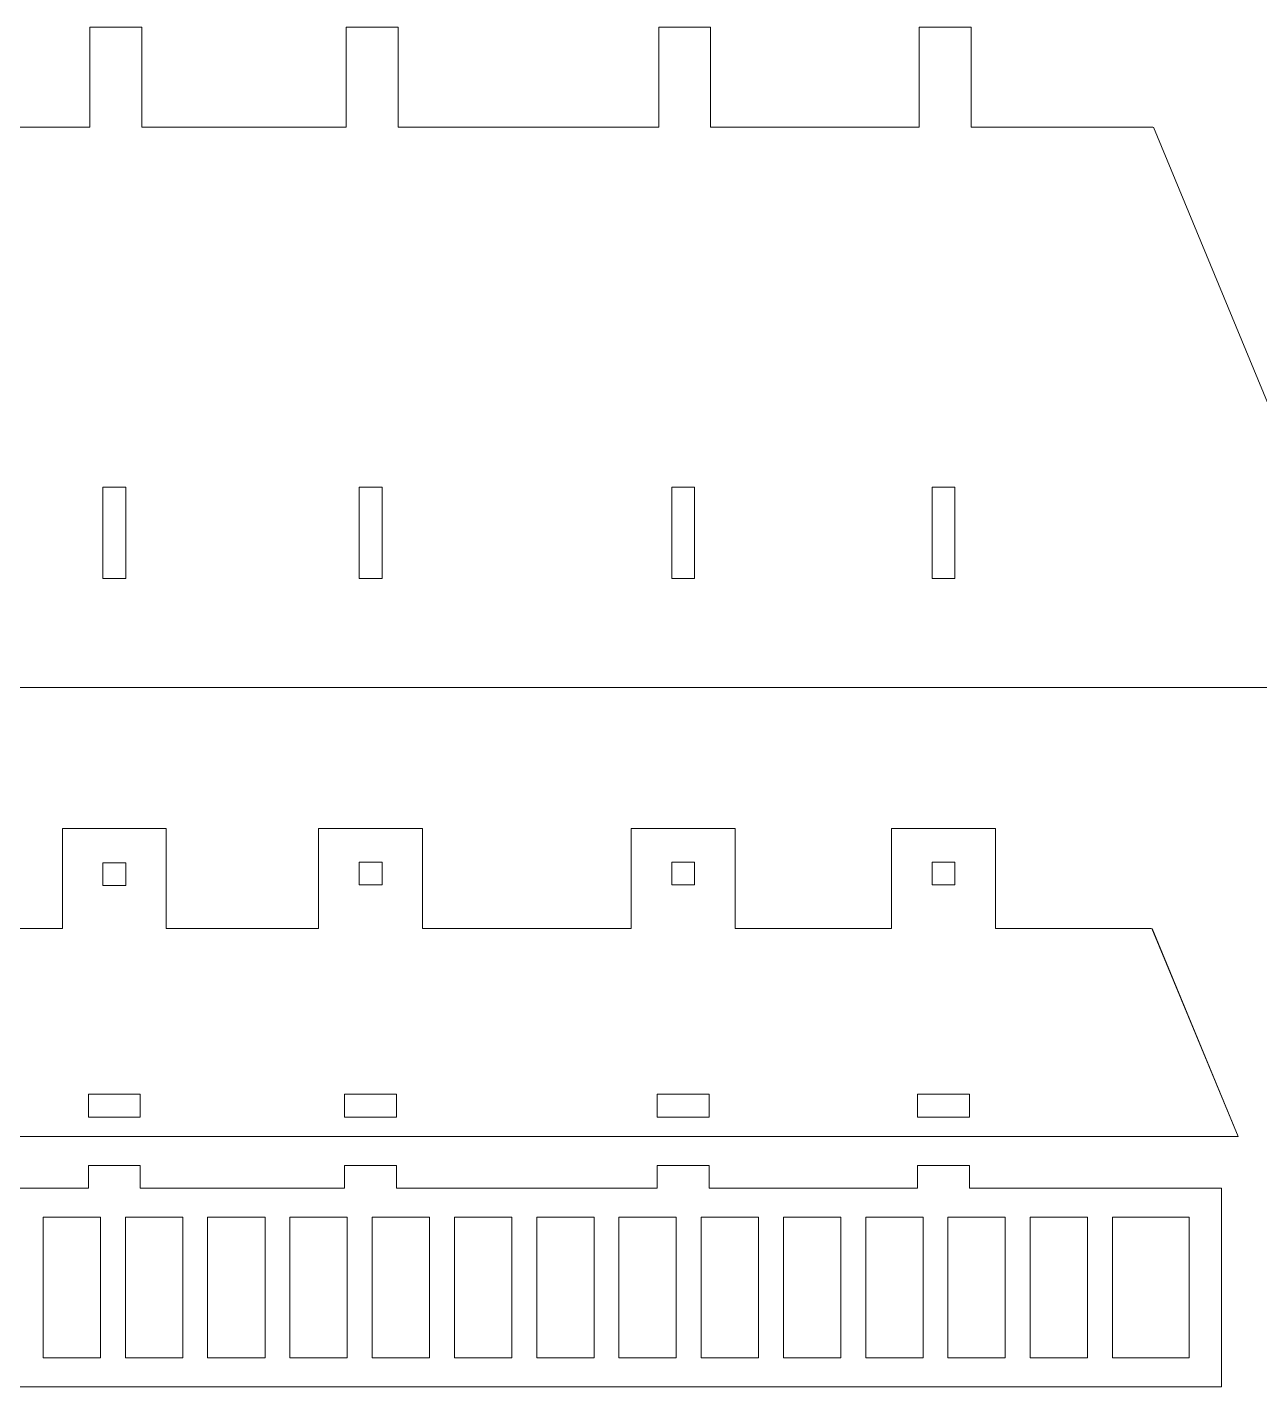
# Model space of a CAD drawing. Header units: inches. Extents: x -60.4 to -14.9, y -20.3 to 14.1.
# Drawn here: x -27.3 to -21.37, y -18.45 to -11.91 of the extents above; entities that cross this region are included whole.
import ezdxf

# ---------------------------------------------------------------- set-up
doc = ezdxf.new("R2010")
doc.units = ezdxf.units.IN
doc.header["$MEASUREMENT"] = 0
doc.layers.add('Master Desktop', color=7, linetype='Continuous', plot=False)

msp = doc.modelspace()

# ---------------------------------------------------------------- linework, layer by layer
at = {"layer": 'Master Desktop', "color": 5, "lineweight": 9}
for points in [[(-26.9333, -16.0407), (-26.8233, -16.0407), (-26.8233, -15.9307), (-26.9333, -15.9307), (-26.9333, -16.0407)], [(-25.7, -16.0376), (-25.59, -16.0376), (-25.59, -15.9276), (-25.7, -15.9276), (-25.7, -16.0376)], [(-24.1958, -16.0376), (-24.0858, -16.0376), (-24.0858, -15.9276), (-24.1958, -15.9276), (-24.1958, -16.0376)], [(-22.9427, -16.0376), (-22.8327, -16.0376), (-22.8327, -15.9276), (-22.9427, -15.9276), (-22.9427, -16.0376)], [(-27.0033, -17.1546), (-26.7533, -17.1546), (-26.7533, -17.0446), (-27.0033, -17.0446), (-27.0033, -17.1546)], [(-25.77, -17.1546), (-25.52, -17.1546), (-25.52, -17.0446), (-25.77, -17.0446), (-25.77, -17.1546)], [(-24.2658, -17.1546), (-24.0158, -17.1546), (-24.0158, -17.0446), (-24.2658, -17.0446), (-24.2658, -17.1546)], [(-23.0127, -17.1546), (-22.7627, -17.1546), (-22.7627, -17.0446), (-23.0127, -17.0446), (-23.0127, -17.1546)]]:
    msp.add_lwpolyline(points, close=True, dxfattribs=at)
at = {"layer": 'Master Desktop', "lineweight": 9}
for points, knots in [([(-26.9959, -12.3919), (-26.9959, -12.3919), (-26.9959, -11.911), (-26.9959, -11.911), (-26.9959, -11.911), (-26.9959, -11.911), (-26.7459, -11.911), (-26.7459, -11.911), (-26.7459, -11.911), (-26.7459, -11.911), (-26.7459, -12.3919), (-26.7459, -12.3919)], [0, 0, 0, 0, 0.25, 0.25, 0.25, 0.25, 0.5, 0.5, 0.5, 0.5, 1, 1, 1, 1]), ([(-25.7625, -12.3919), (-25.7625, -12.3919), (-25.7625, -11.911), (-25.7625, -11.911), (-25.7625, -11.911), (-25.7625, -11.911), (-25.5125, -11.911), (-25.5125, -11.911), (-25.5125, -11.911), (-25.5125, -11.911), (-25.5125, -12.3919), (-25.5125, -12.3919)], [0, 0, 0, 0, 0.25, 0.25, 0.25, 0.25, 0.5, 0.5, 0.5, 0.5, 1, 1, 1, 1]), ([(-24.2584, -12.3919), (-24.2584, -12.3919), (-24.2584, -11.911), (-24.2584, -11.911), (-24.2584, -11.911), (-24.2584, -11.911), (-24.0084, -11.911), (-24.0084, -11.911), (-24.0084, -11.911), (-24.0084, -11.911), (-24.0084, -12.3918), (-24.0084, -12.3918)], [0, 0, 0, 0, 0.25, 0.25, 0.25, 0.25, 0.5, 0.5, 0.5, 0.5, 1, 1, 1, 1]), ([(-23.0052, -12.3918), (-23.0052, -12.3918), (-23.0052, -11.911), (-23.0052, -11.911), (-23.0052, -11.911), (-23.0052, -11.911), (-22.7552, -11.911), (-22.7552, -11.911), (-22.7552, -11.911), (-22.7552, -11.911), (-22.7552, -12.3917), (-22.7552, -12.3917)], [0, 0, 0, 0, 0.25, 0.25, 0.25, 0.25, 0.5, 0.5, 0.5, 0.5, 1, 1, 1, 1]), ([(-26.9959, -12.3919), (-26.9959, -12.3919), (-27.8839, -12.3919), (-27.8839, -12.3919), (-27.8839, -12.3919), (-27.8839, -12.3919), (-29.0002, -15.0874), (-29.0002, -15.0874)], [0, 0, 0, 0, 0.333333, 0.333333, 0.333333, 0.333333, 1, 1, 1, 1]), ([(-27.1283, -16.2476), (-27.1283, -16.2476), (-27.1283, -15.7668), (-27.1283, -15.7668), (-27.1283, -15.7668), (-27.1283, -15.7668), (-26.6283, -15.7668), (-26.6283, -15.7668), (-26.6283, -15.7668), (-26.6283, -15.7668), (-26.6283, -16.2476), (-26.6283, -16.2476)], [0, 0, 0, 0, 0.25, 0.25, 0.25, 0.25, 0.5, 0.5, 0.5, 0.5, 1, 1, 1, 1]), ([(-27.1283, -16.2476), (-27.1283, -16.2476), (-27.1283, -15.7668), (-27.1283, -15.7668), (-27.1283, -15.7668), (-27.1283, -15.7668), (-26.6283, -15.7668), (-26.6283, -15.7668), (-26.6283, -15.7668), (-26.6283, -15.7668), (-26.6283, -16.2476), (-26.6283, -16.2476)], [0, 0, 0, 0, 0.25, 0.25, 0.25, 0.25, 0.5, 0.5, 0.5, 0.5, 1, 1, 1, 1]), ([(-25.895, -16.2476), (-25.895, -16.2476), (-25.895, -15.7668), (-25.895, -15.7668), (-25.895, -15.7668), (-25.895, -15.7668), (-25.395, -15.7668), (-25.395, -15.7668), (-25.395, -15.7668), (-25.395, -15.7668), (-25.395, -16.2476), (-25.395, -16.2476)], [0, 0, 0, 0, 0.25, 0.25, 0.25, 0.25, 0.5, 0.5, 0.5, 0.5, 1, 1, 1, 1]), ([(-25.895, -16.2476), (-25.895, -16.2476), (-25.895, -15.7668), (-25.895, -15.7668), (-25.895, -15.7668), (-25.895, -15.7668), (-25.395, -15.7668), (-25.395, -15.7668), (-25.395, -15.7668), (-25.395, -15.7668), (-25.395, -16.2476), (-25.395, -16.2476)], [0, 0, 0, 0, 0.25, 0.25, 0.25, 0.25, 0.5, 0.5, 0.5, 0.5, 1, 1, 1, 1]), ([(-24.3908, -16.2476), (-24.3908, -16.2476), (-24.3908, -15.7668), (-24.3908, -15.7668), (-24.3908, -15.7668), (-24.3908, -15.7668), (-23.8908, -15.7668), (-23.8908, -15.7668), (-23.8908, -15.7668), (-23.8908, -15.7668), (-23.8908, -16.2476), (-23.8908, -16.2476)], [0, 0, 0, 0, 0.25, 0.25, 0.25, 0.25, 0.5, 0.5, 0.5, 0.5, 1, 1, 1, 1]), ([(-24.3908, -16.2476), (-24.3908, -16.2476), (-24.3908, -15.7668), (-24.3908, -15.7668), (-24.3908, -15.7668), (-24.3908, -15.7668), (-23.8908, -15.7668), (-23.8908, -15.7668), (-23.8908, -15.7668), (-23.8908, -15.7668), (-23.8908, -16.2476), (-23.8908, -16.2476)], [0, 0, 0, 0, 0.25, 0.25, 0.25, 0.25, 0.5, 0.5, 0.5, 0.5, 1, 1, 1, 1]), ([(-23.1377, -16.2476), (-23.1377, -16.2476), (-23.1377, -15.7668), (-23.1377, -15.7668), (-23.1377, -15.7668), (-23.1377, -15.7668), (-22.6377, -15.7668), (-22.6377, -15.7668), (-22.6377, -15.7668), (-22.6377, -15.7668), (-22.6377, -16.2476), (-22.6377, -16.2476)], [0, 0, 0, 0, 0.25, 0.25, 0.25, 0.25, 0.5, 0.5, 0.5, 0.5, 1, 1, 1, 1]), ([(-23.1377, -16.2476), (-23.1377, -16.2476), (-23.1377, -15.7668), (-23.1377, -15.7668), (-23.1377, -15.7668), (-23.1377, -15.7668), (-22.6377, -15.7668), (-22.6377, -15.7668), (-22.6377, -15.7668), (-22.6377, -15.7668), (-22.6377, -16.2476), (-22.6377, -16.2476)], [0, 0, 0, 0, 0.25, 0.25, 0.25, 0.25, 0.5, 0.5, 0.5, 0.5, 1, 1, 1, 1]), ([(-27.1283, -16.2476), (-27.1283, -16.2476), (-27.8913, -16.2476), (-27.8913, -16.2476), (-27.8913, -16.2476), (-27.8913, -16.2476), (-28.3056, -17.2477), (-28.3056, -17.2477)], [0, 0, 0, 0, 0.333333, 0.333333, 0.333333, 0.333333, 1, 1, 1, 1]), ([(-27.0033, -17.4971), (-27.0033, -17.4971), (-27.0033, -17.3871), (-27.0033, -17.3871), (-27.0033, -17.3871), (-27.0033, -17.3871), (-26.7533, -17.3871), (-26.7533, -17.3871), (-26.7533, -17.3871), (-26.7533, -17.3871), (-26.7533, -17.4971), (-26.7533, -17.4971)], [0, 0, 0, 0, 0.25, 0.25, 0.25, 0.25, 0.5, 0.5, 0.5, 0.5, 1, 1, 1, 1]), ([(-25.77, -17.4971), (-25.77, -17.4971), (-25.77, -17.3871), (-25.77, -17.3871), (-25.77, -17.3871), (-25.77, -17.3871), (-25.52, -17.3871), (-25.52, -17.3871), (-25.52, -17.3871), (-25.52, -17.3871), (-25.52, -17.4971), (-25.52, -17.4971)], [0, 0, 0, 0, 0.25, 0.25, 0.25, 0.25, 0.5, 0.5, 0.5, 0.5, 1, 1, 1, 1]), ([(-24.2658, -17.4971), (-24.2658, -17.4971), (-24.2658, -17.3871), (-24.2658, -17.3871), (-24.2658, -17.3871), (-24.2658, -17.3871), (-24.0158, -17.3871), (-24.0158, -17.3871), (-24.0158, -17.3871), (-24.0158, -17.3871), (-24.0158, -17.4971), (-24.0158, -17.4971)], [0, 0, 0, 0, 0.25, 0.25, 0.25, 0.25, 0.5, 0.5, 0.5, 0.5, 1, 1, 1, 1]), ([(-23.0127, -17.4971), (-23.0127, -17.4971), (-23.0127, -17.3871), (-23.0127, -17.3871), (-23.0127, -17.3871), (-23.0127, -17.3871), (-22.7627, -17.3871), (-22.7627, -17.3871), (-22.7627, -17.3871), (-22.7627, -17.3871), (-22.7627, -17.4971), (-22.7627, -17.4971)], [0, 0, 0, 0, 0.25, 0.25, 0.25, 0.25, 0.5, 0.5, 0.5, 0.5, 1, 1, 1, 1]), ([(-22.7627, -17.4971), (-22.7627, -17.4971), (-21.5507, -17.4971), (-21.5507, -17.4971), (-21.5507, -17.4971), (-21.5507, -17.4971), (-21.5507, -18.4521), (-21.5507, -18.4521), (-21.5507, -18.4521), (-21.5507, -18.4521), (-28.2252, -18.4521), (-28.2252, -18.4521), (-28.2252, -18.4521), (-28.2252, -18.4521), (-28.2252, -17.4971), (-28.2252, -17.4971), (-28.2252, -17.4971), (-28.2252, -17.4971), (-27.0033, -17.4971), (-27.0033, -17.4971)], [0, 0, 0, 0, 0.166667, 0.166667, 0.166667, 0.166667, 0.333333, 0.333333, 0.333333, 0.333333, 0.5, 0.5, 0.5, 0.5, 0.666667, 0.666667, 0.666667, 0.666667, 1, 1, 1, 1])]:
    msp.add_open_spline(points, degree=3, knots=knots, dxfattribs=at)
for points in [[(-26.9959, -12.3919), (-26.9959, -12.3919), (-26.9959, -12.1819), (-26.9959, -12.1819)], [(-25.7625, -12.3919), (-25.7625, -12.3919), (-26.7459, -12.3919), (-26.7459, -12.3919)], [(-24.2584, -12.3919), (-24.2584, -12.3919), (-25.5125, -12.3919), (-25.5125, -12.3919)], [(-24.8804, -12.3919), (-24.8804, -12.3919), (-24.2584, -12.3919), (-24.2584, -12.3919)], [(-24.0084, -12.3919), (-24.0084, -12.3919), (-23.0052, -12.3918), (-23.0052, -12.3918)], [(-22.7552, -12.3917), (-22.7552, -12.3917), (-21.8804, -12.3917), (-21.8804, -12.3917)], [(-21.877, -12.392), (-21.877, -12.392), (-20.7608, -15.0874), (-20.7608, -15.0874)], [(-21.877, -12.392), (-21.877, -12.392), (-20.7609, -15.0874), (-20.7609, -15.0874)], [(-29.0002, -15.0874), (-29.0002, -15.0874), (-20.7608, -15.0874), (-20.7608, -15.0874)], [(-27.0033, -15.7668), (-27.0033, -15.7668), (-26.7533, -15.7668), (-26.7533, -15.7668)], [(-25.77, -15.7668), (-25.77, -15.7668), (-25.52, -15.7668), (-25.52, -15.7668)], [(-24.2658, -15.7668), (-24.2658, -15.7668), (-24.0158, -15.7668), (-24.0158, -15.7668)], [(-23.0127, -15.7668), (-23.0127, -15.7668), (-22.7627, -15.7668), (-22.7627, -15.7668)], [(-27.1283, -16.2476), (-27.1283, -16.2476), (-27.1283, -16.0376), (-27.1283, -16.0376)], [(-25.895, -16.2476), (-25.895, -16.2476), (-26.6283, -16.2476), (-26.6283, -16.2476)], [(-24.3908, -16.2477), (-24.3908, -16.2477), (-25.395, -16.2476), (-25.395, -16.2476)], [(-24.8879, -16.2477), (-24.8879, -16.2477), (-24.3908, -16.2476), (-24.3908, -16.2476)], [(-23.8908, -16.2476), (-23.8908, -16.2476), (-23.1377, -16.2475), (-23.1377, -16.2475)], [(-22.6377, -16.2475), (-22.6377, -16.2475), (-21.8879, -16.2474), (-21.8879, -16.2474)], [(-21.8845, -16.2477), (-21.8845, -16.2477), (-21.4703, -17.2477), (-21.4703, -17.2477)], [(-21.8844, -16.2477), (-21.8844, -16.2477), (-21.4703, -17.2477), (-21.4703, -17.2477)], [(-21.4703, -17.2477), (-21.4703, -17.2477), (-28.3056, -17.2477), (-28.3056, -17.2477)], [(-26.7533, -17.4971), (-26.7533, -17.4971), (-25.77, -17.4971), (-25.77, -17.4971)], [(-25.52, -17.4971), (-25.52, -17.4971), (-24.2658, -17.4971), (-24.2658, -17.4971)], [(-24.0158, -17.4971), (-24.0158, -17.4971), (-23.0127, -17.4971), (-23.0127, -17.4971)]]:
    msp.add_open_spline(points, degree=3, dxfattribs=at)
at = {"layer": 'Master Desktop', "color": 5, "lineweight": 9}
for points, knots in [([(-26.8233, -14.1234), (-26.8233, -14.1234), (-26.9333, -14.1234), (-26.9333, -14.1234), (-26.9333, -14.1234), (-26.9333, -14.1234), (-26.9333, -14.5634), (-26.9333, -14.5634), (-26.9333, -14.5634), (-26.9333, -14.5634), (-26.8233, -14.5634), (-26.8233, -14.5634), (-26.8233, -14.5634), (-26.8233, -14.5634), (-26.8233, -14.1234), (-26.8233, -14.1234)], [0, 0, 0, 0, 0.2, 0.2, 0.2, 0.2, 0.4, 0.4, 0.4, 0.4, 0.6, 0.6, 0.6, 0.6, 1, 1, 1, 1]), ([(-25.59, -14.1234), (-25.59, -14.1234), (-25.7, -14.1234), (-25.7, -14.1234), (-25.7, -14.1234), (-25.7, -14.1234), (-25.7, -14.5634), (-25.7, -14.5634), (-25.7, -14.5634), (-25.7, -14.5634), (-25.59, -14.5634), (-25.59, -14.5634), (-25.59, -14.5634), (-25.59, -14.5634), (-25.59, -14.1234), (-25.59, -14.1234)], [0, 0, 0, 0, 0.2, 0.2, 0.2, 0.2, 0.4, 0.4, 0.4, 0.4, 0.6, 0.6, 0.6, 0.6, 1, 1, 1, 1]), ([(-24.0858, -14.1234), (-24.0858, -14.1234), (-24.1958, -14.1234), (-24.1958, -14.1234), (-24.1958, -14.1234), (-24.1958, -14.1234), (-24.1958, -14.5634), (-24.1958, -14.5634), (-24.1958, -14.5634), (-24.1958, -14.5634), (-24.0858, -14.5634), (-24.0858, -14.5634), (-24.0858, -14.5634), (-24.0858, -14.5634), (-24.0858, -14.1234), (-24.0858, -14.1234)], [0, 0, 0, 0, 0.2, 0.2, 0.2, 0.2, 0.4, 0.4, 0.4, 0.4, 0.6, 0.6, 0.6, 0.6, 1, 1, 1, 1]), ([(-22.8327, -14.1234), (-22.8327, -14.1234), (-22.9427, -14.1234), (-22.9427, -14.1234), (-22.9427, -14.1234), (-22.9427, -14.1234), (-22.9427, -14.5634), (-22.9427, -14.5634), (-22.9427, -14.5634), (-22.9427, -14.5634), (-22.8327, -14.5634), (-22.8327, -14.5634), (-22.8327, -14.5634), (-22.8327, -14.5634), (-22.8327, -14.1234), (-22.8327, -14.1234)], [0, 0, 0, 0, 0.2, 0.2, 0.2, 0.2, 0.4, 0.4, 0.4, 0.4, 0.6, 0.6, 0.6, 0.6, 1, 1, 1, 1]), ([(-22.0748, -17.636), (-22.0748, -17.636), (-21.7056, -17.636), (-21.7056, -17.636), (-21.7056, -17.636), (-21.7056, -17.636), (-21.7056, -18.3131), (-21.7056, -18.3131), (-21.7056, -18.3131), (-21.7056, -18.3131), (-22.0748, -18.3131), (-22.0748, -18.3131)], [0, 0, 0, 0, 0.25, 0.25, 0.25, 0.25, 0.5, 0.5, 0.5, 0.5, 1, 1, 1, 1])]:
    msp.add_open_spline(points, degree=3, knots=knots, dxfattribs=at)
for points in [[(-27.2207, -17.636), (-27.2207, -17.636), (-26.9447, -17.636), (-26.9447, -17.636)], [(-27.2207, -17.636), (-27.2207, -17.636), (-27.2207, -18.3131), (-27.2207, -18.3131)], [(-26.9447, -18.3131), (-26.9447, -18.3131), (-26.9447, -17.636), (-26.9447, -17.636)], [(-26.8249, -17.636), (-26.8249, -17.636), (-26.5489, -17.636), (-26.5489, -17.636)], [(-26.8249, -17.636), (-26.8249, -17.636), (-26.8249, -18.3131), (-26.8249, -18.3131)], [(-26.5489, -18.3131), (-26.5489, -18.3131), (-26.5489, -17.636), (-26.5489, -17.636)], [(-26.4291, -17.636), (-26.4291, -17.636), (-26.153, -17.636), (-26.153, -17.636)], [(-26.4291, -17.636), (-26.4291, -17.636), (-26.4291, -18.3131), (-26.4291, -18.3131)], [(-26.153, -18.3131), (-26.153, -18.3131), (-26.153, -17.636), (-26.153, -17.636)], [(-26.0332, -17.636), (-26.0332, -17.636), (-25.7572, -17.636), (-25.7572, -17.636)], [(-26.0332, -17.636), (-26.0332, -17.636), (-26.0332, -18.3131), (-26.0332, -18.3131)], [(-25.7572, -18.3131), (-25.7572, -18.3131), (-25.7572, -17.636), (-25.7572, -17.636)], [(-25.6374, -17.636), (-25.6374, -17.636), (-25.3613, -17.636), (-25.3613, -17.636)], [(-25.6374, -17.636), (-25.6374, -17.636), (-25.6374, -18.3131), (-25.6374, -18.3131)], [(-25.3613, -18.3131), (-25.3613, -18.3131), (-25.3613, -17.636), (-25.3613, -17.636)], [(-25.2415, -17.636), (-25.2415, -17.636), (-24.9655, -17.636), (-24.9655, -17.636)], [(-25.2415, -17.636), (-25.2415, -17.636), (-25.2415, -18.3131), (-25.2415, -18.3131)], [(-24.9655, -18.3131), (-24.9655, -18.3131), (-24.9655, -17.636), (-24.9655, -17.636)], [(-24.8457, -17.636), (-24.8457, -17.636), (-24.5696, -17.636), (-24.5696, -17.636)], [(-24.8457, -17.636), (-24.8457, -17.636), (-24.8457, -18.3131), (-24.8457, -18.3131)], [(-24.5696, -18.3131), (-24.5696, -18.3131), (-24.5696, -17.636), (-24.5696, -17.636)], [(-24.4498, -17.636), (-24.4498, -17.636), (-24.1738, -17.636), (-24.1738, -17.636)], [(-24.4498, -17.636), (-24.4498, -17.636), (-24.4498, -18.3131), (-24.4498, -18.3131)], [(-24.1738, -18.3131), (-24.1738, -18.3131), (-24.1738, -17.636), (-24.1738, -17.636)], [(-24.054, -17.636), (-24.054, -17.636), (-23.778, -17.636), (-23.778, -17.636)], [(-24.054, -17.636), (-24.054, -17.636), (-24.054, -18.3131), (-24.054, -18.3131)], [(-23.778, -18.3131), (-23.778, -18.3131), (-23.778, -17.636), (-23.778, -17.636)], [(-23.6582, -17.636), (-23.6582, -17.636), (-23.3821, -17.636), (-23.3821, -17.636)], [(-23.6582, -17.636), (-23.6582, -17.636), (-23.6582, -18.3131), (-23.6582, -18.3131)], [(-23.3821, -18.3131), (-23.3821, -18.3131), (-23.3821, -17.636), (-23.3821, -17.636)], [(-23.2623, -17.636), (-23.2623, -17.636), (-22.9863, -17.636), (-22.9863, -17.636)], [(-23.2623, -17.636), (-23.2623, -17.636), (-23.2623, -18.3131), (-23.2623, -18.3131)], [(-22.9863, -18.3131), (-22.9863, -18.3131), (-22.9863, -17.636), (-22.9863, -17.636)], [(-22.8665, -17.636), (-22.8665, -17.636), (-22.5904, -17.636), (-22.5904, -17.636)], [(-22.8665, -17.636), (-22.8665, -17.636), (-22.8665, -18.3131), (-22.8665, -18.3131)], [(-22.5904, -18.3131), (-22.5904, -18.3131), (-22.5904, -17.636), (-22.5904, -17.636)], [(-22.4706, -17.636), (-22.4706, -17.636), (-22.1946, -17.636), (-22.1946, -17.636)], [(-22.4706, -17.636), (-22.4706, -17.636), (-22.4706, -18.3131), (-22.4706, -18.3131)], [(-22.1946, -18.3131), (-22.1946, -18.3131), (-22.1946, -17.636), (-22.1946, -17.636)], [(-22.0748, -17.636), (-22.0748, -17.636), (-22.0748, -18.3131), (-22.0748, -18.3131)], [(-26.9447, -18.3131), (-26.9447, -18.3131), (-27.2207, -18.3131), (-27.2207, -18.3131)], [(-26.5489, -18.3131), (-26.5489, -18.3131), (-26.8249, -18.3131), (-26.8249, -18.3131)], [(-26.153, -18.3131), (-26.153, -18.3131), (-26.4291, -18.3131), (-26.4291, -18.3131)], [(-25.7572, -18.3131), (-25.7572, -18.3131), (-26.0332, -18.3131), (-26.0332, -18.3131)], [(-25.3613, -18.3131), (-25.3613, -18.3131), (-25.6374, -18.3131), (-25.6374, -18.3131)], [(-24.9655, -18.3131), (-24.9655, -18.3131), (-25.2415, -18.3131), (-25.2415, -18.3131)], [(-24.5696, -18.3131), (-24.5696, -18.3131), (-24.8457, -18.3131), (-24.8457, -18.3131)], [(-24.1738, -18.3131), (-24.1738, -18.3131), (-24.4498, -18.3131), (-24.4498, -18.3131)], [(-23.778, -18.3131), (-23.778, -18.3131), (-24.054, -18.3131), (-24.054, -18.3131)], [(-23.3821, -18.3131), (-23.3821, -18.3131), (-23.6582, -18.3131), (-23.6582, -18.3131)], [(-22.9863, -18.3131), (-22.9863, -18.3131), (-23.2623, -18.3131), (-23.2623, -18.3131)], [(-22.5904, -18.3131), (-22.5904, -18.3131), (-22.8665, -18.3131), (-22.8665, -18.3131)], [(-22.1946, -18.3131), (-22.1946, -18.3131), (-22.4706, -18.3131), (-22.4706, -18.3131)]]:
    msp.add_open_spline(points, degree=3, dxfattribs=at)

doc.saveas('drawing.dxf')
